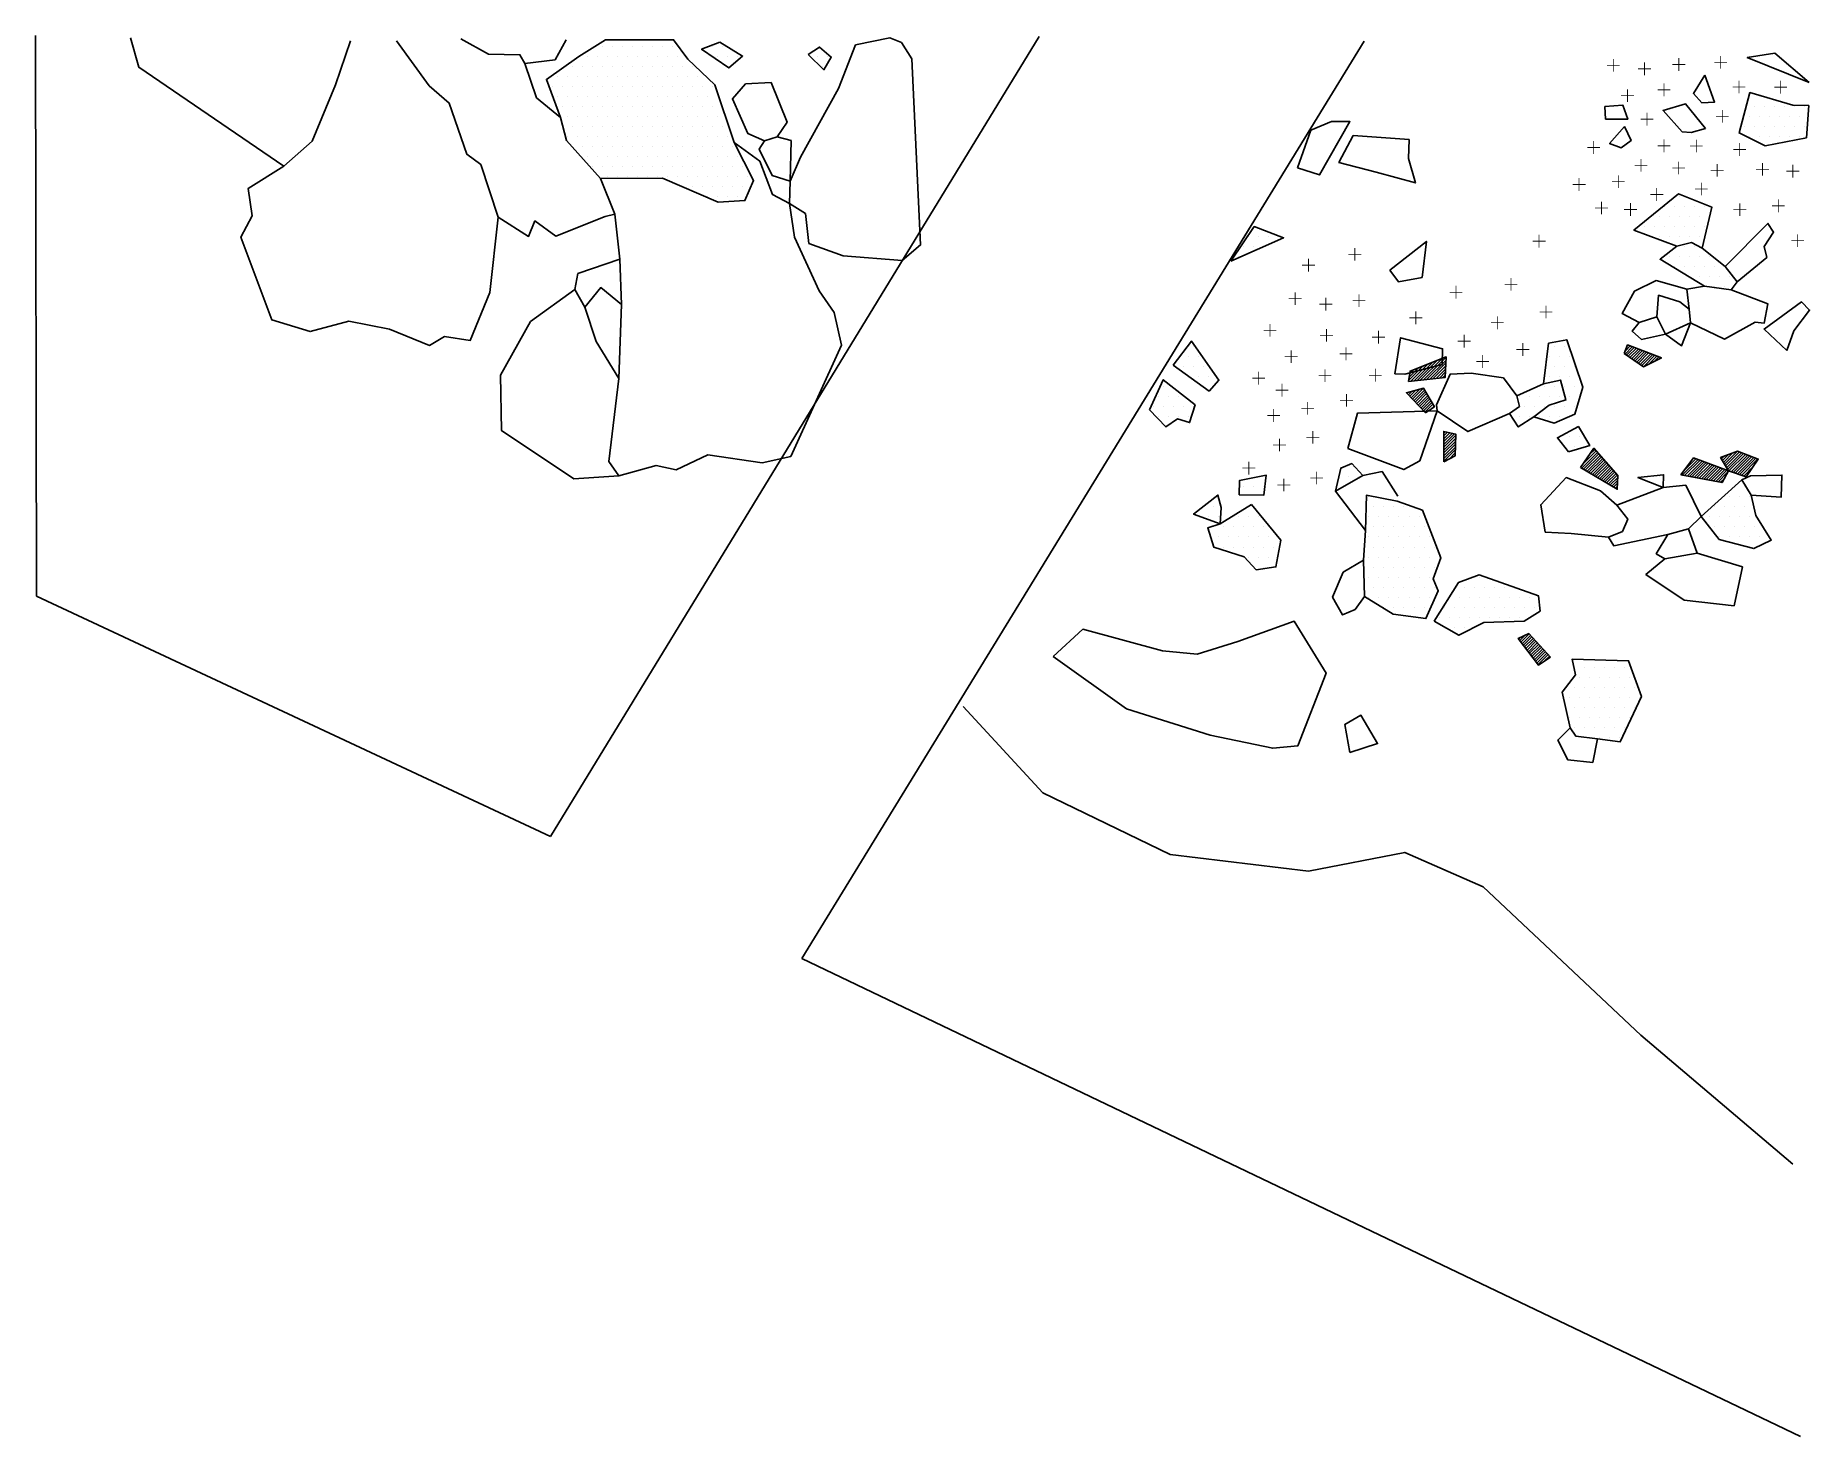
# Model space of a CAD drawing. Header units: metres. Extents: x -4.2 to -1.99, y -19.05 to -17.3.
import ezdxf

# ---------------------------------------------------------------- set-up
doc = ezdxf.new("R2010")
doc.units = ezdxf.units.M
doc.header["$LTSCALE"] = 25
doc.header["$MEASUREMENT"] = 0
doc.linetypes.add('STRICHPUNKTX2', pattern=[2, 1, -0.5, 0, -0.5])
doc.layers.get('0').update_dxf_attribs({"linetype": 'CONTINUOUS'})
for name, color, linetype in [('BEFUND', 1, 'CONTINUOUS'), ('FEUER', 1, 'CONTINUOUS'), ('GRABUNGSGRENZE', 3, 'STRICHPUNKTX2'), ('KNOCHEN', 2, 'CONTINUOUS'), ('KNOCHENSCHRAFF', 2, 'CONTINUOUS'), ('STEINE', 4, 'CONTINUOUS'), ('STEINESCHRAFF', 4, 'CONTINUOUS')]:
    doc.layers.add(name, color=color, linetype=linetype)

# ---------------------------------------------------------------- blocks, each defined once
blk = doc.blocks.new('*X1')
at = {"color": 0}
for p, q in [((-247.76, -1772.99), (-245.24, -1770.47)), ((-247.36, -1772.94), (-244.66, -1770.25)), ((-246.96, -1772.9), (-244.11, -1770.04)), ((-246.56, -1772.85), (-244.12, -1770.41)), ((-221.8, -1769.66), (-220.9, -1768.75)), ((-221.76, -1769.27), (-221.15, -1768.66)), ((-221.6, -1769.81), (-220.64, -1768.85)), ((-221.54, -1768.69), (-221.41, -1768.56)), ((-221.39, -1769.95), (-220.38, -1768.95)), ((-221.18, -1770.09), (-220.13, -1769.04)), ((-220.97, -1770.24), (-219.87, -1769.14)), ((-220.76, -1770.38), (-219.62, -1769.24)), ((-220.55, -1770.53), (-219.36, -1769.34)), ((-220.34, -1770.67), (-219.1, -1769.43)), ((-220.13, -1770.82), (-218.85, -1769.53)), ((-219.92, -1770.96), (-218.59, -1769.63)), ((-219.71, -1771.1), (-218.33, -1769.73)), ((-219.5, -1771.25), (-218.08, -1769.82)), ((-218.81, -1770.91), (-217.82, -1769.92)), ((-218.11, -1770.56), (-217.57, -1770.02)), ((-217.41, -1770.22), (-217.31, -1770.12)), ((-248.8, -1772.97), (-246.98, -1771.15)), ((-248.73, -1772.55), (-247.56, -1771.38)), ((-248.66, -1772.12), (-248.14, -1771.61)), ((-248.56, -1773.08), (-246.4, -1770.93)), ((-248.16, -1773.04), (-245.82, -1770.7)), ((-246.16, -1772.8), (-244.14, -1770.78)), ((-245.76, -1772.76), (-244.16, -1771.15)), ((-245.36, -1772.71), (-244.17, -1771.52)), ((-244.96, -1772.67), (-244.19, -1771.9)), ((-244.56, -1772.62), (-244.21, -1772.27)), ((-249, -1774.58), (-248.85, -1774.43)), ((-248.83, -1774.76), (-248.37, -1774.31)), ((-248.65, -1774.94), (-247.9, -1774.19)), ((-248.48, -1775.13), (-247.42, -1774.07)), ((-248.31, -1775.31), (-246.95, -1773.94)), ((-248.14, -1775.49), (-246.81, -1774.16)), ((-247.97, -1775.67), (-246.68, -1774.38)), ((-247.79, -1775.85), (-246.55, -1774.6)), ((-247.62, -1776.03), (-246.41, -1774.83)), ((-247.45, -1776.22), (-246.28, -1775.05)), ((-247.28, -1776.4), (-246.15, -1775.27)), ((-247.11, -1776.58), (-246.02, -1775.49)), ((-246.93, -1776.76), (-245.89, -1775.71)), ((-246.76, -1776.94), (-245.76, -1775.94)), ((-246.01, -1776.54), (-245.63, -1776.16)), ((-244.41, -1779.54), (-244.23, -1779.36)), ((-244.41, -1779.89), (-243.95, -1779.43)), ((-244.41, -1780.25), (-243.66, -1779.5)), ((-244.41, -1780.6), (-243.38, -1779.57)), ((-244.4, -1780.95), (-243.09, -1779.64)), ((-244.4, -1781.3), (-242.89, -1779.79)), ((-244.4, -1781.65), (-242.91, -1780.16)), ((-244.4, -1782), (-242.92, -1780.53)), ((-244.39, -1782.35), (-242.94, -1780.9)), ((-244.39, -1782.7), (-242.96, -1781.27)), ((-244.39, -1783.05), (-242.97, -1781.64)), ((-226.26, -1782.25), (-225.57, -1781.56)), ((-243.75, -1782.77), (-242.99, -1782.01)), ((-243.03, -1782.4), (-243.01, -1782.38)), ((-227.2, -1783.9), (-225.24, -1781.94)), ((-227.05, -1783.39), (-225.41, -1781.75)), ((-226.98, -1784.03), (-225.07, -1782.12)), ((-226.76, -1784.16), (-224.91, -1782.31)), ((-226.54, -1784.29), (-224.74, -1782.5)), ((-226.31, -1784.42), (-224.58, -1782.69)), ((-226.09, -1784.56), (-224.41, -1782.87)), ((-225.87, -1784.69), (-224.24, -1783.06)), ((-225.65, -1784.82), (-224.08, -1783.25)), ((-225.43, -1784.95), (-223.91, -1783.44)), ((-225.21, -1785.09), (-223.75, -1783.62)), ((-224.99, -1785.22), (-223.58, -1783.81)), ((-214.66, -1784.79), (-212.69, -1782.83)), ((-214.41, -1784.19), (-212.95, -1782.73)), ((-214.36, -1784.84), (-212.44, -1782.92)), ((-214.06, -1784.9), (-212.18, -1783.02)), ((-213.76, -1784.95), (-211.92, -1783.11)), ((-213.46, -1785.01), (-211.66, -1783.21)), ((-213.37, -1782.79), (-213.21, -1782.63)), ((-213.17, -1785.06), (-211.41, -1783.3)), ((-212.87, -1785.12), (-211.15, -1783.4)), ((-212.57, -1785.17), (-210.89, -1783.5)), ((-212.27, -1785.23), (-210.63, -1783.59)), ((-211.97, -1785.28), (-210.37, -1783.69)), ((-211.67, -1785.34), (-210.12, -1783.78)), ((-211.38, -1785.4), (-209.86, -1783.88)), ((-209.78, -1782.74), (-209.48, -1782.44)), ((-209.65, -1782.96), (-208.91, -1782.22)), ((-209.52, -1783.19), (-208.34, -1782)), ((-209.39, -1783.41), (-207.77, -1781.79)), ((-209.26, -1783.63), (-207.51, -1781.89)), ((-209.13, -1783.86), (-207.26, -1781.98)), ((-209, -1784.08), (-207, -1782.08)), ((-208.83, -1784.26), (-206.74, -1782.18)), ((-208.56, -1784.35), (-206.49, -1782.27)), ((-208.3, -1784.44), (-206.23, -1782.37)), ((-208.04, -1784.53), (-205.97, -1782.47)), ((-207.78, -1784.63), (-205.72, -1782.57)), ((-207.51, -1784.72), (-205.46, -1782.66)), ((-207.25, -1784.81), (-205.21, -1782.76)), ((-206.99, -1784.9), (-205.8, -1783.71)), ((-224.77, -1785.35), (-223.42, -1784)), ((-224.54, -1785.48), (-223.25, -1784.19)), ((-224.32, -1785.61), (-223.08, -1784.38)), ((-224.1, -1785.75), (-222.92, -1784.56)), ((-223.88, -1785.88), (-222.75, -1784.75)), ((-223.66, -1786.01), (-222.71, -1785.06)), ((-223.44, -1786.14), (-222.72, -1785.43)), ((-223.22, -1786.28), (-222.73, -1785.79)), ((-211.08, -1785.45), (-209.6, -1783.97)), ((-210.78, -1785.51), (-209.34, -1784.07)), ((-210.48, -1785.56), (-209.09, -1784.17)), ((-210.18, -1785.62), (-209.04, -1784.47)), ((-209.88, -1785.67), (-209.43, -1785.22)), ((-206.73, -1784.99), (-206.51, -1784.77)), ((-222.99, -1786.41), (-222.75, -1786.16)), ((-222.77, -1786.54), (-222.76, -1786.53)), ((-235.08, -1805.22), (-234.94, -1805.07)), ((-234.93, -1805.42), (-234.3, -1804.78)), ((-234.78, -1805.62), (-233.76, -1804.6)), ((-234.63, -1805.82), (-233.59, -1804.78)), ((-234.47, -1806.02), (-233.42, -1804.96)), ((-234.32, -1806.22), (-233.25, -1805.15)), ((-234.17, -1806.42), (-233.08, -1805.33)), ((-234.02, -1806.62), (-232.91, -1805.52)), ((-233.86, -1806.82), (-232.74, -1805.7)), ((-233.71, -1807.02), (-232.57, -1805.89)), ((-233.56, -1807.22), (-232.4, -1806.07)), ((-233.41, -1807.43), (-232.23, -1806.25)), ((-233.25, -1807.63), (-232.07, -1806.44)), ((-233.1, -1807.83), (-231.9, -1806.62)), ((-232.95, -1808.03), (-231.73, -1806.81)), ((-232.8, -1808.23), (-231.56, -1806.99)), ((-232.64, -1808.43), (-231.39, -1807.18)), ((-231.83, -1807.97), (-231.22, -1807.36))]:
    blk.add_line(p, q, dxfattribs=at)
blk = doc.blocks.new('LB')
at = {"layer": 'FEUER', "const_width": 0.1}
for points in [[(0, 0), (0, -1.6)], [(-0.8, -0.8), (0.8, -0.8)]]:
    blk.add_lwpolyline(points, dxfattribs=at)
blk = doc.blocks.new('*X3')
at = {"color": 0}
for p, q in [((-351.25, -1732.5), (-351.25, -1732.5)), ((-350, -1732.5), (-350, -1732.5)), ((-349.375, -1731.25), (-349.375, -1731.25)), ((-348.75, -1732.5), (-348.75, -1732.5)), ((-348.125, -1731.25), (-348.125, -1731.25)), ((-347.5, -1732.5), (-347.5, -1732.5)), ((-346.875, -1731.25), (-346.875, -1731.25)), ((-346.25, -1732.5), (-346.25, -1732.5)), ((-345.625, -1731.25), (-345.625, -1731.25)), ((-345, -1732.5), (-345, -1732.5)), ((-344.375, -1731.25), (-344.375, -1731.25)), ((-343.75, -1732.5), (-343.75, -1732.5)), ((-343.125, -1731.25), (-343.125, -1731.25)), ((-342.5, -1732.5), (-342.5, -1732.5)), ((-341.875, -1731.25), (-341.875, -1731.25)), ((-341.25, -1732.5), (-341.25, -1732.5)), ((-340.625, -1731.25), (-340.625, -1731.25)), ((-340, -1732.5), (-340, -1732.5)), ((-335.625, -1731.25), (-335.625, -1731.25)), ((-335, -1732.5), (-335, -1732.5)), ((-334.375, -1731.25), (-334.375, -1731.25)), ((-333.75, -1732.5), (-333.75, -1732.5)), ((-332.5, -1732.5), (-332.5, -1732.5)), ((-322.5, -1732.5), (-322.5, -1732.5)), ((-321.25, -1732.5), (-321.25, -1732.5)), ((-355, -1735), (-355, -1735)), ((-353.75, -1735), (-353.75, -1735)), ((-353.125, -1733.75), (-353.125, -1733.75)), ((-352.5, -1735), (-352.5, -1735)), ((-351.875, -1733.75), (-351.875, -1733.75)), ((-351.25, -1735), (-351.25, -1735)), ((-350.625, -1733.75), (-350.625, -1733.75)), ((-350, -1735), (-350, -1735)), ((-349.375, -1733.75), (-349.375, -1733.75)), ((-348.75, -1735), (-348.75, -1735)), ((-348.125, -1733.75), (-348.125, -1733.75)), ((-347.5, -1735), (-347.5, -1735)), ((-346.875, -1733.75), (-346.875, -1733.75)), ((-346.25, -1735), (-346.25, -1735)), ((-345.625, -1733.75), (-345.625, -1733.75)), ((-345, -1735), (-345, -1735)), ((-344.375, -1733.75), (-344.375, -1733.75)), ((-343.75, -1735), (-343.75, -1735)), ((-343.125, -1733.75), (-343.125, -1733.75)), ((-342.5, -1735), (-342.5, -1735)), ((-341.875, -1733.75), (-341.875, -1733.75)), ((-341.25, -1735), (-341.25, -1735)), ((-340.625, -1733.75), (-340.625, -1733.75)), ((-340, -1735), (-340, -1735)), ((-339.375, -1733.75), (-339.375, -1733.75)), ((-338.75, -1735), (-338.75, -1735)), ((-338.125, -1733.75), (-338.125, -1733.75)), ((-337.5, -1735), (-337.5, -1735)), ((-321.875, -1733.75), (-321.875, -1733.75)), ((-355.625, -1736.25), (-355.625, -1736.25)), ((-354.375, -1736.25), (-354.375, -1736.25)), ((-353.125, -1736.25), (-353.125, -1736.25)), ((-351.875, -1736.25), (-351.875, -1736.25)), ((-350.625, -1736.25), (-350.625, -1736.25)), ((-349.375, -1736.25), (-349.375, -1736.25)), ((-348.125, -1736.25), (-348.125, -1736.25)), ((-346.875, -1736.25), (-346.875, -1736.25)), ((-345.625, -1736.25), (-345.625, -1736.25)), ((-344.375, -1736.25), (-344.375, -1736.25)), ((-343.125, -1736.25), (-343.125, -1736.25)), ((-341.875, -1736.25), (-341.875, -1736.25)), ((-340.625, -1736.25), (-340.625, -1736.25)), ((-339.375, -1736.25), (-339.375, -1736.25)), ((-338.125, -1736.25), (-338.125, -1736.25)), ((-336.875, -1736.25), (-336.875, -1736.25)), ((-335.625, -1736.25), (-335.625, -1736.25)), ((-355, -1737.5), (-355, -1737.5)), ((-354.375, -1738.75), (-354.375, -1738.75)), ((-353.75, -1737.5), (-353.75, -1737.5)), ((-353.125, -1738.75), (-353.125, -1738.75)), ((-352.5, -1737.5), (-352.5, -1737.5)), ((-351.875, -1738.75), (-351.875, -1738.75)), ((-351.25, -1737.5), (-351.25, -1737.5)), ((-350.625, -1738.75), (-350.625, -1738.75)), ((-350, -1737.5), (-350, -1737.5)), ((-349.375, -1738.75), (-349.375, -1738.75)), ((-348.75, -1737.5), (-348.75, -1737.5)), ((-348.125, -1738.75), (-348.125, -1738.75)), ((-347.5, -1737.5), (-347.5, -1737.5)), ((-346.875, -1738.75), (-346.875, -1738.75)), ((-346.25, -1737.5), (-346.25, -1737.5)), ((-345.625, -1738.75), (-345.625, -1738.75)), ((-345, -1737.5), (-345, -1737.5)), ((-344.375, -1738.75), (-344.375, -1738.75)), ((-343.75, -1737.5), (-343.75, -1737.5)), ((-343.125, -1738.75), (-343.125, -1738.75)), ((-342.5, -1737.5), (-342.5, -1737.5)), ((-341.875, -1738.75), (-341.875, -1738.75)), ((-341.25, -1737.5), (-341.25, -1737.5)), ((-340.625, -1738.75), (-340.625, -1738.75)), ((-340, -1737.5), (-340, -1737.5)), ((-339.375, -1738.75), (-339.375, -1738.75)), ((-338.75, -1737.5), (-338.75, -1737.5)), ((-338.125, -1738.75), (-338.125, -1738.75)), ((-337.5, -1737.5), (-337.5, -1737.5)), ((-336.875, -1738.75), (-336.875, -1738.75)), ((-336.25, -1737.5), (-336.25, -1737.5)), ((-335.625, -1738.75), (-335.625, -1738.75)), ((-335, -1737.5), (-335, -1737.5)), ((-206.25, -1737.5), (-206.25, -1737.5)), ((-205.625, -1738.75), (-205.625, -1738.75)), ((-205, -1737.5), (-205, -1737.5)), ((-204.375, -1738.75), (-204.375, -1738.75)), ((-203.125, -1738.75), (-203.125, -1738.75)), ((-201.875, -1738.75), (-201.875, -1738.75)), ((-200.625, -1738.75), (-200.625, -1738.75)), ((-199.375, -1738.75), (-199.375, -1738.75)), ((-353.75, -1740), (-353.75, -1740)), ((-353.125, -1741.25), (-353.125, -1741.25)), ((-352.5, -1740), (-352.5, -1740)), ((-351.875, -1741.25), (-351.875, -1741.25)), ((-351.25, -1740), (-351.25, -1740)), ((-350.625, -1741.25), (-350.625, -1741.25)), ((-350, -1740), (-350, -1740)), ((-349.375, -1741.25), (-349.375, -1741.25)), ((-348.75, -1740), (-348.75, -1740)), ((-348.125, -1741.25), (-348.125, -1741.25)), ((-347.5, -1740), (-347.5, -1740)), ((-346.875, -1741.25), (-346.875, -1741.25)), ((-346.25, -1740), (-346.25, -1740)), ((-345.625, -1741.25), (-345.625, -1741.25)), ((-345, -1740), (-345, -1740)), ((-344.375, -1741.25), (-344.375, -1741.25)), ((-343.75, -1740), (-343.75, -1740)), ((-343.125, -1741.25), (-343.125, -1741.25)), ((-342.5, -1740), (-342.5, -1740)), ((-341.875, -1741.25), (-341.875, -1741.25)), ((-341.25, -1740), (-341.25, -1740)), ((-340.625, -1741.25), (-340.625, -1741.25)), ((-340, -1740), (-340, -1740)), ((-339.375, -1741.25), (-339.375, -1741.25)), ((-338.75, -1740), (-338.75, -1740)), ((-338.125, -1741.25), (-338.125, -1741.25)), ((-337.5, -1740), (-337.5, -1740)), ((-336.875, -1741.25), (-336.875, -1741.25)), ((-336.25, -1740), (-336.25, -1740)), ((-335.625, -1741.25), (-335.625, -1741.25)), ((-335, -1740), (-335, -1740)), ((-334.375, -1741.25), (-334.375, -1741.25)), ((-206.875, -1741.25), (-206.875, -1741.25)), ((-206.25, -1740), (-206.25, -1740)), ((-205.625, -1741.25), (-205.625, -1741.25)), ((-205, -1740), (-205, -1740)), ((-204.375, -1741.25), (-204.375, -1741.25)), ((-203.75, -1740), (-203.75, -1740)), ((-203.125, -1741.25), (-203.125, -1741.25)), ((-202.5, -1740), (-202.5, -1740)), ((-201.875, -1741.25), (-201.875, -1741.25)), ((-201.25, -1740), (-201.25, -1740)), ((-200.625, -1741.25), (-200.625, -1741.25)), ((-200, -1740), (-200, -1740)), ((-199.375, -1741.25), (-199.375, -1741.25)), ((-353.75, -1742.5), (-353.75, -1742.5)), ((-353.125, -1743.75), (-353.125, -1743.75)), ((-352.5, -1742.5), (-352.5, -1742.5)), ((-351.875, -1743.75), (-351.875, -1743.75)), ((-351.25, -1742.5), (-351.25, -1742.5)), ((-350.625, -1743.75), (-350.625, -1743.75)), ((-350, -1742.5), (-350, -1742.5)), ((-349.375, -1743.75), (-349.375, -1743.75)), ((-348.75, -1742.5), (-348.75, -1742.5)), ((-348.125, -1743.75), (-348.125, -1743.75)), ((-347.5, -1742.5), (-347.5, -1742.5)), ((-346.875, -1743.75), (-346.875, -1743.75)), ((-346.25, -1742.5), (-346.25, -1742.5)), ((-345.625, -1743.75), (-345.625, -1743.75)), ((-345, -1742.5), (-345, -1742.5)), ((-344.375, -1743.75), (-344.375, -1743.75)), ((-343.75, -1742.5), (-343.75, -1742.5)), ((-343.125, -1743.75), (-343.125, -1743.75)), ((-342.5, -1742.5), (-342.5, -1742.5)), ((-341.875, -1743.75), (-341.875, -1743.75)), ((-341.25, -1742.5), (-341.25, -1742.5)), ((-340.625, -1743.75), (-340.625, -1743.75)), ((-340, -1742.5), (-340, -1742.5)), ((-339.375, -1743.75), (-339.375, -1743.75)), ((-338.75, -1742.5), (-338.75, -1742.5)), ((-338.125, -1743.75), (-338.125, -1743.75)), ((-337.5, -1742.5), (-337.5, -1742.5)), ((-336.875, -1743.75), (-336.875, -1743.75)), ((-336.25, -1742.5), (-336.25, -1742.5)), ((-335.625, -1743.75), (-335.625, -1743.75)), ((-335, -1742.5), (-335, -1742.5)), ((-334.375, -1743.75), (-334.375, -1743.75)), ((-333.75, -1742.5), (-333.75, -1742.5)), ((-333.125, -1743.75), (-333.125, -1743.75)), ((-206.25, -1742.5), (-206.25, -1742.5)), ((-205, -1742.5), (-205, -1742.5)), ((-203.75, -1742.5), (-203.75, -1742.5)), ((-202.5, -1742.5), (-202.5, -1742.5)), ((-201.25, -1742.5), (-201.25, -1742.5)), ((-200, -1742.5), (-200, -1742.5)), ((-351.25, -1745), (-351.25, -1745)), ((-350.625, -1746.25), (-350.625, -1746.25)), ((-350, -1745), (-350, -1745)), ((-349.375, -1746.25), (-349.375, -1746.25)), ((-348.75, -1745), (-348.75, -1745)), ((-348.125, -1746.25), (-348.125, -1746.25)), ((-347.5, -1745), (-347.5, -1745)), ((-346.875, -1746.25), (-346.875, -1746.25)), ((-346.25, -1745), (-346.25, -1745)), ((-345.625, -1746.25), (-345.625, -1746.25)), ((-345, -1745), (-345, -1745)), ((-344.375, -1746.25), (-344.375, -1746.25)), ((-343.75, -1745), (-343.75, -1745)), ((-343.125, -1746.25), (-343.125, -1746.25)), ((-342.5, -1745), (-342.5, -1745)), ((-341.875, -1746.25), (-341.875, -1746.25)), ((-341.25, -1745), (-341.25, -1745)), ((-340.625, -1746.25), (-340.625, -1746.25)), ((-340, -1745), (-340, -1745)), ((-339.375, -1746.25), (-339.375, -1746.25)), ((-338.75, -1745), (-338.75, -1745)), ((-338.125, -1746.25), (-338.125, -1746.25)), ((-337.5, -1745), (-337.5, -1745)), ((-336.875, -1746.25), (-336.875, -1746.25)), ((-336.25, -1745), (-336.25, -1745)), ((-335.625, -1746.25), (-335.625, -1746.25)), ((-335, -1745), (-335, -1745)), ((-334.375, -1746.25), (-334.375, -1746.25)), ((-333.75, -1745), (-333.75, -1745)), ((-333.125, -1746.25), (-333.125, -1746.25)), ((-332.5, -1745), (-332.5, -1745)), ((-331.875, -1746.25), (-331.875, -1746.25)), ((-348.75, -1747.5), (-348.75, -1747.5)), ((-347.5, -1747.5), (-347.5, -1747.5)), ((-346.25, -1747.5), (-346.25, -1747.5)), ((-345, -1747.5), (-345, -1747.5)), ((-343.75, -1747.5), (-343.75, -1747.5)), ((-342.5, -1747.5), (-342.5, -1747.5)), ((-341.25, -1747.5), (-341.25, -1747.5)), ((-340, -1747.5), (-340, -1747.5)), ((-338.75, -1747.5), (-338.75, -1747.5)), ((-337.5, -1747.5), (-337.5, -1747.5)), ((-336.25, -1747.5), (-336.25, -1747.5)), ((-335, -1747.5), (-335, -1747.5)), ((-333.75, -1747.5), (-333.75, -1747.5)), ((-332.5, -1747.5), (-332.5, -1747.5)), ((-331.25, -1747.5), (-331.25, -1747.5)), ((-339.375, -1748.75), (-339.375, -1748.75)), ((-338.125, -1748.75), (-338.125, -1748.75)), ((-336.875, -1748.75), (-336.875, -1748.75)), ((-336.25, -1750), (-336.25, -1750)), ((-335.625, -1748.75), (-335.625, -1748.75)), ((-335, -1750), (-335, -1750)), ((-334.375, -1748.75), (-334.375, -1748.75)), ((-333.75, -1750), (-333.75, -1750)), ((-333.125, -1748.75), (-333.125, -1748.75)), ((-332.5, -1750), (-332.5, -1750)), ((-331.875, -1748.75), (-331.875, -1748.75)), ((-215, -1750), (-215, -1750)), ((-217.5, -1752.5), (-217.5, -1752.5)), ((-216.875, -1751.25), (-216.875, -1751.25)), ((-216.25, -1752.5), (-216.25, -1752.5)), ((-215.625, -1751.25), (-215.625, -1751.25)), ((-215, -1752.5), (-215, -1752.5)), ((-214.375, -1751.25), (-214.375, -1751.25)), ((-213.75, -1752.5), (-213.75, -1752.5)), ((-213.125, -1751.25), (-213.125, -1751.25)), ((-212.5, -1752.5), (-212.5, -1752.5)), ((-211.875, -1751.25), (-211.875, -1751.25)), ((-211.25, -1752.5), (-211.25, -1752.5)), ((-268.75, -1755), (-268.75, -1755)), ((-267.5, -1755), (-267.5, -1755)), ((-266.25, -1755), (-266.25, -1755)), ((-265, -1755), (-265, -1755)), ((-219.375, -1753.75), (-219.375, -1753.75)), ((-218.125, -1753.75), (-218.125, -1753.75)), ((-217.5, -1755), (-217.5, -1755)), ((-216.875, -1753.75), (-216.875, -1753.75)), ((-216.25, -1755), (-216.25, -1755)), ((-215.625, -1753.75), (-215.625, -1753.75)), ((-215, -1755), (-215, -1755)), ((-214.375, -1753.75), (-214.375, -1753.75)), ((-213.75, -1755), (-213.75, -1755)), ((-213.125, -1753.75), (-213.125, -1753.75)), ((-212.5, -1755), (-212.5, -1755)), ((-211.875, -1753.75), (-211.875, -1753.75)), ((-269.375, -1756.25), (-269.375, -1756.25)), ((-268.125, -1756.25), (-268.125, -1756.25)), ((-214.375, -1756.25), (-214.375, -1756.25)), ((-213.125, -1756.25), (-213.125, -1756.25)), ((-270, -1757.5), (-270, -1757.5)), ((-216.25, -1757.5), (-216.25, -1757.5)), ((-215.625, -1758.75), (-215.625, -1758.75)), ((-215, -1757.5), (-215, -1757.5)), ((-214.375, -1758.75), (-214.375, -1758.75)), ((-213.75, -1757.5), (-213.75, -1757.5)), ((-213.125, -1758.75), (-213.125, -1758.75)), ((-212.5, -1757.5), (-212.5, -1757.5)), ((-211.875, -1758.75), (-211.875, -1758.75)), ((-211.25, -1757.5), (-211.25, -1757.5)), ((-210.625, -1758.75), (-210.625, -1758.75)), ((-209.375, -1758.75), (-209.375, -1758.75)), ((-213.75, -1760), (-213.75, -1760)), ((-212.5, -1760), (-212.5, -1760)), ((-211.25, -1760), (-211.25, -1760)), ((-210.625, -1761.25), (-210.625, -1761.25)), ((-210, -1760), (-210, -1760)), ((-209.375, -1761.25), (-209.375, -1761.25)), ((-208.75, -1760), (-208.75, -1760)), ((-276.25, -1770), (-276.25, -1770)), ((-275.625, -1768.75), (-275.625, -1768.75)), ((-275, -1770), (-275, -1770)), ((-231.25, -1770), (-231.25, -1770)), ((-230.625, -1768.75), (-230.625, -1768.75)), ((-230, -1770), (-230, -1770)), ((-229.375, -1768.75), (-229.375, -1768.75)), ((-228.75, -1770), (-228.75, -1770)), ((-276.875, -1771.25), (-276.875, -1771.25)), ((-275.625, -1771.25), (-275.625, -1771.25)), ((-275, -1772.5), (-275, -1772.5)), ((-274.375, -1771.25), (-274.375, -1771.25)), ((-273.75, -1772.5), (-273.75, -1772.5)), ((-231.25, -1772.5), (-231.25, -1772.5)), ((-230.625, -1771.25), (-230.625, -1771.25)), ((-230, -1772.5), (-230, -1772.5)), ((-229.375, -1771.25), (-229.375, -1771.25)), ((-228.75, -1772.5), (-228.75, -1772.5)), ((-228.125, -1771.25), (-228.125, -1771.25)), ((-280, -1775), (-280, -1775)), ((-279.375, -1773.75), (-279.375, -1773.75)), ((-278.75, -1775), (-278.75, -1775)), ((-277.5, -1775), (-277.5, -1775)), ((-274.375, -1773.75), (-274.375, -1773.75)), ((-235, -1775), (-235, -1775)), ((-233.75, -1775), (-233.75, -1775)), ((-232.5, -1775), (-232.5, -1775)), ((-231.875, -1773.75), (-231.875, -1773.75)), ((-231.25, -1775), (-231.25, -1775)), ((-230.625, -1773.75), (-230.625, -1773.75)), ((-230, -1775), (-230, -1775)), ((-229.375, -1773.75), (-229.375, -1773.75)), ((-228.75, -1775), (-228.75, -1775)), ((-228.125, -1773.75), (-228.125, -1773.75)), ((-227.5, -1775), (-227.5, -1775)), ((-280.625, -1776.25), (-280.625, -1776.25)), ((-279.375, -1776.25), (-279.375, -1776.25)), ((-278.125, -1776.25), (-278.125, -1776.25)), ((-276.875, -1776.25), (-276.875, -1776.25)), ((-275.625, -1776.25), (-275.625, -1776.25)), ((-234.375, -1776.25), (-234.375, -1776.25)), ((-233.125, -1776.25), (-233.125, -1776.25)), ((-231.875, -1776.25), (-231.875, -1776.25)), ((-230.625, -1776.25), (-230.625, -1776.25)), ((-229.375, -1776.25), (-229.375, -1776.25)), ((-228.125, -1776.25), (-228.125, -1776.25)), ((-280, -1777.5), (-280, -1777.5)), ((-278.75, -1777.5), (-278.75, -1777.5)), ((-277.5, -1777.5), (-277.5, -1777.5)), ((-276.25, -1777.5), (-276.25, -1777.5)), ((-235, -1777.5), (-235, -1777.5)), ((-233.75, -1777.5), (-233.75, -1777.5)), ((-232.5, -1777.5), (-232.5, -1777.5)), ((-231.25, -1777.5), (-231.25, -1777.5)), ((-230, -1777.5), (-230, -1777.5)), ((-230, -1780), (-230, -1780)), ((-228.75, -1780), (-228.75, -1780)), ((-228.125, -1781.25), (-228.125, -1781.25)), ((-227.5, -1780), (-227.5, -1780)), ((-226.875, -1781.25), (-226.875, -1781.25)), ((-256.875, -1783.75), (-256.875, -1783.75)), ((-255.625, -1783.75), (-255.625, -1783.75)), ((-267.5, -1785), (-267.5, -1785)), ((-257.5, -1785), (-257.5, -1785)), ((-256.25, -1785), (-256.25, -1785)), ((-255, -1785), (-255, -1785)), ((-218.75, -1785), (-218.75, -1785)), ((-217.5, -1785), (-217.5, -1785)), ((-269.375, -1786.25), (-269.375, -1786.25)), ((-268.125, -1786.25), (-268.125, -1786.25)), ((-266.875, -1786.25), (-266.875, -1786.25)), ((-253.75, -1787.5), (-253.75, -1787.5)), ((-208.75, -1787.5), (-208.75, -1787.5)), ((-208.125, -1786.25), (-208.125, -1786.25)), ((-207.5, -1787.5), (-207.5, -1787.5)), ((-206.875, -1786.25), (-206.875, -1786.25)), ((-206.25, -1787.5), (-206.25, -1787.5)), ((-274.375, -1788.75), (-274.375, -1788.75)), ((-273.75, -1790), (-273.75, -1790)), ((-273.125, -1788.75), (-273.125, -1788.75)), ((-272.5, -1790), (-272.5, -1790)), ((-270, -1790), (-270, -1790)), ((-268.75, -1790), (-268.75, -1790)), ((-267.5, -1790), (-267.5, -1790)), ((-253.75, -1790), (-253.75, -1790)), ((-253.125, -1788.75), (-253.125, -1788.75)), ((-252.5, -1790), (-252.5, -1790)), ((-251.875, -1788.75), (-251.875, -1788.75)), ((-251.25, -1790), (-251.25, -1790)), ((-250.625, -1788.75), (-250.625, -1788.75)), ((-250, -1790), (-250, -1790)), ((-249.375, -1788.75), (-249.375, -1788.75)), ((-248.75, -1790), (-248.75, -1790)), ((-247.5, -1790), (-247.5, -1790)), ((-211.25, -1790), (-211.25, -1790)), ((-210.625, -1788.75), (-210.625, -1788.75)), ((-210, -1790), (-210, -1790)), ((-209.375, -1788.75), (-209.375, -1788.75)), ((-208.75, -1790), (-208.75, -1790)), ((-208.125, -1788.75), (-208.125, -1788.75)), ((-207.5, -1790), (-207.5, -1790)), ((-206.875, -1788.75), (-206.875, -1788.75)), ((-206.25, -1790), (-206.25, -1790)), ((-273.125, -1791.25), (-273.125, -1791.25)), ((-272.5, -1792.5), (-272.5, -1792.5)), ((-271.875, -1791.25), (-271.875, -1791.25)), ((-271.25, -1792.5), (-271.25, -1792.5)), ((-270.625, -1791.25), (-270.625, -1791.25)), ((-270, -1792.5), (-270, -1792.5)), ((-269.375, -1791.25), (-269.375, -1791.25)), ((-268.75, -1792.5), (-268.75, -1792.5)), ((-268.125, -1791.25), (-268.125, -1791.25)), ((-267.5, -1792.5), (-267.5, -1792.5)), ((-266.875, -1791.25), (-266.875, -1791.25)), ((-266.25, -1792.5), (-266.25, -1792.5)), ((-253.75, -1792.5), (-253.75, -1792.5)), ((-253.125, -1791.25), (-253.125, -1791.25)), ((-252.5, -1792.5), (-252.5, -1792.5)), ((-251.875, -1791.25), (-251.875, -1791.25)), ((-251.25, -1792.5), (-251.25, -1792.5)), ((-250.625, -1791.25), (-250.625, -1791.25)), ((-250, -1792.5), (-250, -1792.5)), ((-249.375, -1791.25), (-249.375, -1791.25)), ((-248.75, -1792.5), (-248.75, -1792.5)), ((-248.125, -1791.25), (-248.125, -1791.25)), ((-247.5, -1792.5), (-247.5, -1792.5)), ((-246.875, -1791.25), (-246.875, -1791.25)), ((-246.25, -1792.5), (-246.25, -1792.5)), ((-210.625, -1791.25), (-210.625, -1791.25)), ((-210, -1792.5), (-210, -1792.5)), ((-209.375, -1791.25), (-209.375, -1791.25)), ((-208.75, -1792.5), (-208.75, -1792.5)), ((-208.125, -1791.25), (-208.125, -1791.25)), ((-207.5, -1792.5), (-207.5, -1792.5)), ((-206.875, -1791.25), (-206.875, -1791.25)), ((-206.25, -1792.5), (-206.25, -1792.5)), ((-205.625, -1791.25), (-205.625, -1791.25)), ((-205, -1792.5), (-205, -1792.5)), ((-271.875, -1793.75), (-271.875, -1793.75)), ((-270.625, -1793.75), (-270.625, -1793.75)), ((-269.375, -1793.75), (-269.375, -1793.75)), ((-268.125, -1793.75), (-268.125, -1793.75)), ((-266.875, -1793.75), (-266.875, -1793.75)), ((-265.625, -1793.75), (-265.625, -1793.75)), ((-253.125, -1793.75), (-253.125, -1793.75)), ((-251.875, -1793.75), (-251.875, -1793.75)), ((-250.625, -1793.75), (-250.625, -1793.75)), ((-249.375, -1793.75), (-249.375, -1793.75)), ((-248.125, -1793.75), (-248.125, -1793.75)), ((-246.875, -1793.75), (-246.875, -1793.75)), ((-245.625, -1793.75), (-245.625, -1793.75)), ((-205.625, -1793.75), (-205.625, -1793.75)), ((-268.75, -1795), (-268.75, -1795)), ((-267.5, -1795), (-267.5, -1795)), ((-266.875, -1796.25), (-266.875, -1796.25)), ((-266.25, -1795), (-266.25, -1795)), ((-265.625, -1796.25), (-265.625, -1796.25)), ((-254.375, -1796.25), (-254.375, -1796.25)), ((-253.75, -1795), (-253.75, -1795)), ((-253.125, -1796.25), (-253.125, -1796.25)), ((-252.5, -1795), (-252.5, -1795)), ((-251.875, -1796.25), (-251.875, -1796.25)), ((-251.25, -1795), (-251.25, -1795)), ((-250.625, -1796.25), (-250.625, -1796.25)), ((-250, -1795), (-250, -1795)), ((-249.375, -1796.25), (-249.375, -1796.25)), ((-248.75, -1795), (-248.75, -1795)), ((-248.125, -1796.25), (-248.125, -1796.25)), ((-247.5, -1795), (-247.5, -1795)), ((-246.875, -1796.25), (-246.875, -1796.25)), ((-246.25, -1795), (-246.25, -1795)), ((-245.625, -1796.25), (-245.625, -1796.25)), ((-245, -1795), (-245, -1795)), ((-253.75, -1797.5), (-253.75, -1797.5)), ((-253.125, -1798.75), (-253.125, -1798.75)), ((-252.5, -1797.5), (-252.5, -1797.5)), ((-251.875, -1798.75), (-251.875, -1798.75)), ((-251.25, -1797.5), (-251.25, -1797.5)), ((-250.625, -1798.75), (-250.625, -1798.75)), ((-250, -1797.5), (-250, -1797.5)), ((-249.375, -1798.75), (-249.375, -1798.75)), ((-248.75, -1797.5), (-248.75, -1797.5)), ((-248.125, -1798.75), (-248.125, -1798.75)), ((-247.5, -1797.5), (-247.5, -1797.5)), ((-246.875, -1798.75), (-246.875, -1798.75)), ((-246.25, -1797.5), (-246.25, -1797.5)), ((-245.625, -1798.75), (-245.625, -1798.75)), ((-241.875, -1798.75), (-241.875, -1798.75)), ((-240.625, -1798.75), (-240.625, -1798.75)), ((-240, -1797.5), (-240, -1797.5)), ((-239.375, -1798.75), (-239.375, -1798.75)), ((-238.125, -1798.75), (-238.125, -1798.75)), ((-236.875, -1798.75), (-236.875, -1798.75)), ((-253.75, -1800), (-253.75, -1800)), ((-252.5, -1800), (-252.5, -1800)), ((-251.875, -1801.25), (-251.875, -1801.25)), ((-251.25, -1800), (-251.25, -1800)), ((-250.625, -1801.25), (-250.625, -1801.25)), ((-250, -1800), (-250, -1800)), ((-249.375, -1801.25), (-249.375, -1801.25)), ((-248.75, -1800), (-248.75, -1800)), ((-248.125, -1801.25), (-248.125, -1801.25)), ((-247.5, -1800), (-247.5, -1800)), ((-246.875, -1801.25), (-246.875, -1801.25)), ((-246.25, -1800), (-246.25, -1800)), ((-244.375, -1801.25), (-244.375, -1801.25)), ((-243.125, -1801.25), (-243.125, -1801.25)), ((-242.5, -1800), (-242.5, -1800)), ((-241.875, -1801.25), (-241.875, -1801.25)), ((-241.25, -1800), (-241.25, -1800)), ((-240.625, -1801.25), (-240.625, -1801.25)), ((-240, -1800), (-240, -1800)), ((-239.375, -1801.25), (-239.375, -1801.25)), ((-238.75, -1800), (-238.75, -1800)), ((-238.125, -1801.25), (-238.125, -1801.25)), ((-237.5, -1800), (-237.5, -1800)), ((-236.875, -1801.25), (-236.875, -1801.25)), ((-236.25, -1800), (-236.25, -1800)), ((-235.625, -1801.25), (-235.625, -1801.25)), ((-235, -1800), (-235, -1800)), ((-234.375, -1801.25), (-234.375, -1801.25)), ((-233.75, -1800), (-233.75, -1800)), ((-233.125, -1801.25), (-233.125, -1801.25)), ((-247.5, -1802.5), (-247.5, -1802.5)), ((-245, -1802.5), (-245, -1802.5)), ((-243.75, -1802.5), (-243.75, -1802.5)), ((-243.125, -1803.75), (-243.125, -1803.75)), ((-242.5, -1802.5), (-242.5, -1802.5)), ((-241.875, -1803.75), (-241.875, -1803.75)), ((-241.25, -1802.5), (-241.25, -1802.5)), ((-240.625, -1803.75), (-240.625, -1803.75)), ((-240, -1802.5), (-240, -1802.5)), ((-238.75, -1802.5), (-238.75, -1802.5)), ((-237.5, -1802.5), (-237.5, -1802.5)), ((-236.25, -1802.5), (-236.25, -1802.5)), ((-235, -1802.5), (-235, -1802.5)), ((-233.75, -1802.5), (-233.75, -1802.5)), ((-228.125, -1808.75), (-228.125, -1808.75)), ((-227.5, -1810), (-227.5, -1810)), ((-226.875, -1808.75), (-226.875, -1808.75)), ((-226.25, -1810), (-226.25, -1810)), ((-225.625, -1808.75), (-225.625, -1808.75)), ((-225, -1810), (-225, -1810)), ((-224.375, -1808.75), (-224.375, -1808.75)), ((-223.75, -1810), (-223.75, -1810)), ((-223.125, -1808.75), (-223.125, -1808.75)), ((-222.5, -1810), (-222.5, -1810)), ((-221.875, -1808.75), (-221.875, -1808.75)), ((-221.25, -1810), (-221.25, -1810)), ((-228.75, -1812.5), (-228.75, -1812.5)), ((-228.125, -1811.25), (-228.125, -1811.25)), ((-227.5, -1812.5), (-227.5, -1812.5)), ((-226.875, -1811.25), (-226.875, -1811.25)), ((-226.25, -1812.5), (-226.25, -1812.5)), ((-225.625, -1811.25), (-225.625, -1811.25)), ((-225, -1812.5), (-225, -1812.5)), ((-224.375, -1811.25), (-224.375, -1811.25)), ((-223.75, -1812.5), (-223.75, -1812.5)), ((-223.125, -1811.25), (-223.125, -1811.25)), ((-222.5, -1812.5), (-222.5, -1812.5)), ((-221.875, -1811.25), (-221.875, -1811.25)), ((-221.25, -1812.5), (-221.25, -1812.5)), ((-220.625, -1811.25), (-220.625, -1811.25)), ((-220, -1812.5), (-220, -1812.5)), ((-228.125, -1813.75), (-228.125, -1813.75)), ((-226.875, -1813.75), (-226.875, -1813.75)), ((-225.625, -1813.75), (-225.625, -1813.75)), ((-224.375, -1813.75), (-224.375, -1813.75)), ((-223.125, -1813.75), (-223.125, -1813.75)), ((-221.875, -1813.75), (-221.875, -1813.75)), ((-220.625, -1813.75), (-220.625, -1813.75)), ((-228.75, -1815), (-228.75, -1815)), ((-228.125, -1816.25), (-228.125, -1816.25)), ((-227.5, -1815), (-227.5, -1815)), ((-226.875, -1816.25), (-226.875, -1816.25)), ((-226.25, -1815), (-226.25, -1815)), ((-225.625, -1816.25), (-225.625, -1816.25)), ((-225, -1815), (-225, -1815)), ((-224.375, -1816.25), (-224.375, -1816.25)), ((-223.75, -1815), (-223.75, -1815)), ((-223.125, -1816.25), (-223.125, -1816.25)), ((-222.5, -1815), (-222.5, -1815)), ((-221.875, -1816.25), (-221.875, -1816.25)), ((-221.25, -1815), (-221.25, -1815)), ((-226.25, -1817.5), (-226.25, -1817.5)), ((-225, -1817.5), (-225, -1817.5)), ((-223.75, -1817.5), (-223.75, -1817.5)), ((-222.5, -1817.5), (-222.5, -1817.5))]:
    blk.add_line(p, q, dxfattribs=at)

msp = doc.modelspace()

# ---------------------------------------------------------------- linework, layer by layer
at = {"layer": 'BEFUND'}
for points in [[(-3.8911, -17.4622), (-4.0722, -17.3386), (-4.0827, -17.3018)], [(-3.4733, -17.8487), (-3.5295, -17.8524), (-3.6195, -17.7922), (-3.6211, -17.7232), (-3.5834, -17.6561), (-3.528, -17.6161)], [(-2.0086, -18.7077), (-2.1981, -18.5467), (-2.395, -18.3617), (-2.4928, -18.3188), (-2.6129, -18.342), (-2.7854, -18.3211), (-2.9442, -18.2445), (-3.0436, -18.1367)]]:
    msp.add_lwpolyline(points, dxfattribs=at)
at = {"layer": 'GRABUNGSGRENZE', "flags": 128}
for points in [[(-2.9487, -17.3005), (-3.5587, -18.299), (-4.1997, -17.999), (-4.2011, -17.299)], [(-1.9989, -19.0478), (-3.2452, -18.451), (-2.5433, -17.306)]]:
    msp.add_lwpolyline(points, dxfattribs=at)
at = {"layer": 'KNOCHEN'}
for points in [[(-2.4882, -17.7311), (-2.4861, -17.7179), (-2.441, -17.7003), (-2.4422, -17.7258), (-2.4882, -17.7311)], [(-2.2189, -17.696), (-2.2148, -17.6853), (-2.1725, -17.7014), (-2.195, -17.7125), (-2.2189, -17.696)], [(-2.467, -17.7701), (-2.4908, -17.7449), (-2.4694, -17.7394), (-2.4557, -17.7625), (-2.467, -17.7701)], [(-2.4439, -17.831), (-2.4442, -17.7932), (-2.4289, -17.7968), (-2.4301, -17.8239), (-2.4439, -17.831)], [(-2.2734, -17.8381), (-2.2569, -17.8142), (-2.227, -17.8481), (-2.2276, -17.8655), (-2.2734, -17.8381)], [(-2.1484, -17.8476), (-2.1324, -17.8262), (-2.0891, -17.8423), (-2.0969, -17.8571), (-2.1484, -17.8476)], [(-2.0891, -17.8423), (-2.0987, -17.8259), (-2.0777, -17.8179), (-2.0518, -17.8277), (-2.0667, -17.8501), (-2.0891, -17.8423)], [(-2.3111, -18.0748), (-2.326, -18.0849), (-2.3513, -18.0516), (-2.338, -18.0455), (-2.3111, -18.0748)]]:
    msp.add_lwpolyline(points, dxfattribs=at)
at = {"layer": 'STEINE'}
for points in [[(-3.808, -17.3055), (-3.8267, -17.3605), (-3.8557, -17.4308), (-3.8911, -17.4622), (-3.9357, -17.49), (-3.9308, -17.5243), (-3.9448, -17.5507), (-3.9061, -17.6541), (-3.8582, -17.6687), (-3.8101, -17.6557), (-3.7596, -17.6657), (-3.7097, -17.6859), (-3.6908, -17.6748), (-3.6586, -17.6796), (-3.6343, -17.62), (-3.624, -17.5256)], [(-3.7508, -17.3058), (-3.7098, -17.3617), (-3.6849, -17.3833), (-3.6628, -17.4473), (-3.6455, -17.4601), (-3.624, -17.5256), (-3.5858, -17.5499), (-3.5781, -17.5305), (-3.5521, -17.5495), (-3.4902, -17.5249), (-3.4785, -17.5219), (-3.4961, -17.4774), (-3.5387, -17.4302), (-3.5461, -17.4015), (-3.5761, -17.3768), (-3.5907, -17.3339), (-3.5967, -17.3231), (-3.636, -17.3223), (-3.6706, -17.3032)], [(-3.5907, -17.3339), (-3.5529, -17.3295), (-3.5389, -17.3046)], [(-3.5461, -17.4015), (-3.5637, -17.3539), (-3.5232, -17.3251), (-3.4899, -17.3043), (-3.4051, -17.3043), (-3.3874, -17.3284), (-3.3534, -17.3608), (-3.3293, -17.4324), (-3.3051, -17.4801), (-3.316, -17.505), (-3.3492, -17.5069), (-3.419, -17.4773), (-3.4961, -17.4774)], [(-3.3475, -17.3072), (-3.37, -17.3163), (-3.3359, -17.3395), (-3.319, -17.3248), (-3.3475, -17.3072)], [(-3.178, -17.3108), (-3.1992, -17.3653), (-3.2467, -17.4508), (-3.2597, -17.4809), (-3.2604, -17.5089), (-3.2405, -17.5213), (-3.2362, -17.5586), (-3.1934, -17.5742), (-3.1199, -17.5797), (-3.0968, -17.5605), (-3.1076, -17.3281), (-3.1208, -17.3076), (-3.135, -17.3019), (-3.178, -17.3108)], [(-3.2373, -17.3227), (-3.2229, -17.3136), (-3.2082, -17.326), (-3.2175, -17.3417), (-3.2373, -17.3227)], [(-1.9881, -17.3579), (-2.0656, -17.3263), (-2.0313, -17.3209), (-1.9881, -17.3579)], [(-2.1183, -17.3484), (-2.1327, -17.3713), (-2.1221, -17.3831), (-2.1062, -17.3822), (-2.1183, -17.3484)], [(-3.2915, -17.4306), (-3.3124, -17.4213), (-3.3316, -17.3783), (-3.3151, -17.3595), (-3.2834, -17.3577), (-3.2633, -17.4073), (-3.2757, -17.4256), (-3.2915, -17.4306)], [(-1.9916, -17.4268), (-2.0432, -17.4367), (-2.0758, -17.4207), (-2.0622, -17.3702), (-2.0087, -17.3858), (-1.9888, -17.3865), (-1.9916, -17.4268)], [(-2.2431, -17.3875), (-2.2422, -17.4033), (-2.2146, -17.4035), (-2.2206, -17.3861), (-2.2431, -17.3875)], [(-2.1177, -17.4153), (-2.1425, -17.3845), (-2.1706, -17.3925), (-2.1468, -17.4192), (-2.1356, -17.4203), (-2.1177, -17.4153)], [(-2.6265, -17.4643), (-2.599, -17.4731), (-2.5613, -17.4065), (-2.5843, -17.4063), (-2.6099, -17.4174), (-2.6265, -17.4643)], [(-2.2187, -17.4126), (-2.2372, -17.434), (-2.223, -17.4392), (-2.2102, -17.4301), (-2.2187, -17.4126)], [(-3.3293, -17.4324), (-3.2973, -17.4561), (-3.2817, -17.4976), (-3.2604, -17.5089), (-3.254, -17.5508), (-3.2232, -17.6179), (-3.2045, -17.6446), (-3.1956, -17.6855)], [(-3.2757, -17.4256), (-3.2584, -17.4303), (-3.2597, -17.4809), (-3.2821, -17.4736), (-3.2982, -17.4408), (-3.2915, -17.4306)], [(-2.5573, -17.4239), (-2.5749, -17.4575), (-2.5285, -17.4695), (-2.4796, -17.4831), (-2.488, -17.4524), (-2.4874, -17.4289), (-2.5573, -17.4239)], [(-2.1533, -17.5621), (-2.2068, -17.5419), (-2.1513, -17.4968), (-2.1096, -17.5134), (-2.1216, -17.5644)], [(-3.4785, -17.5219), (-3.4722, -17.5781), (-3.47, -17.6348), (-3.4731, -17.7272), (-3.4859, -17.8308), (-3.4733, -17.8487), (-3.4268, -17.8357), (-3.4018, -17.841), (-3.3623, -17.8223), (-3.2945, -17.8324), (-3.2587, -17.8245)], [(-2.7099, -17.5807), (-2.6439, -17.5515), (-2.6805, -17.5375), (-2.7099, -17.5807)], [(-2.0932, -17.5875), (-2.0398, -17.5337), (-2.0327, -17.5445), (-2.0445, -17.5623), (-2.041, -17.5761), (-2.078, -17.6065)], [(-2.5114, -17.5921), (-2.4657, -17.5561), (-2.4711, -17.601), (-2.5007, -17.6065), (-2.5114, -17.5921)], [(-2.1189, -17.6119), (-2.1743, -17.5783), (-2.1533, -17.5621), (-2.1349, -17.5576), (-2.1216, -17.5644), (-2.0932, -17.5875), (-2.078, -17.6065), (-2.0857, -17.6167)], [(-3.5159, -17.6381), (-3.528, -17.6161), (-3.5243, -17.5962), (-3.4722, -17.5781)], [(-3.4731, -17.7272), (-3.5014, -17.6811), (-3.5159, -17.6381), (-3.4959, -17.6137), (-3.47, -17.6348)], [(-2.2003, -17.6573), (-2.2217, -17.646), (-2.2062, -17.618), (-2.1791, -17.6049), (-2.1408, -17.6158)], [(-2.1379, -17.6408), (-2.1365, -17.6577), (-2.0937, -17.6779), (-2.0558, -17.6567), (-2.0446, -17.6583), (-2.0399, -17.6338), (-2.0857, -17.6167), (-2.1189, -17.6119), (-2.1408, -17.6158), (-2.1379, -17.6408)], [(-2.1677, -17.6718), (-2.1783, -17.6503), (-2.1761, -17.6233), (-2.1496, -17.6316), (-2.1379, -17.6408)], [(-2.0162, -17.6921), (-2.0446, -17.6654), (-1.998, -17.6315), (-1.9878, -17.6418), (-2.0074, -17.6677), (-2.0162, -17.6921)], [(-2.1783, -17.6503), (-2.2003, -17.6573), (-2.2091, -17.668), (-2.1974, -17.6783), (-2.1677, -17.6718)], [(-2.1365, -17.6577), (-2.1677, -17.6718), (-2.1474, -17.6862), (-2.1365, -17.6577)], [(-2.7817, -17.7105), (-2.759, -17.6805), (-2.7246, -17.7292), (-2.7369, -17.7429), (-2.7817, -17.7105)], [(-2.505, -17.7213), (-2.4981, -17.6764), (-2.4456, -17.69), (-2.4462, -17.7099), (-2.4927, -17.7219), (-2.505, -17.7213)], [(-2.3197, -17.7337), (-2.3133, -17.6832), (-2.2908, -17.6787), (-2.2707, -17.7381), (-2.2807, -17.7717), (-2.3063, -17.7828), (-2.3317, -17.775)], [(-3.2587, -17.8245), (-3.1956, -17.6855)], [(-2.4522, -17.7676), (-2.414, -17.7934), (-2.3623, -17.7707), (-2.3495, -17.7621), (-2.353, -17.7488), (-2.3697, -17.7262), (-2.41, -17.7204), (-2.4361, -17.7217), (-2.4532, -17.7599), (-2.4522, -17.7676)], [(-2.8111, -17.7664), (-2.794, -17.7288), (-2.7544, -17.7602), (-2.7612, -17.7821), (-2.7764, -17.7774), (-2.7908, -17.7875), (-2.8111, -17.7664)], [(-2.3623, -17.7707), (-2.3512, -17.7876), (-2.3317, -17.775), (-2.3128, -17.7603), (-2.2918, -17.7538), (-2.2983, -17.7292), (-2.3197, -17.7337), (-2.353, -17.7488)], [(-2.5638, -17.8144), (-2.5518, -17.7706), (-2.4522, -17.7676), (-2.474, -17.8298), (-2.494, -17.8409), (-2.5638, -17.8144)], [(-2.2886, -17.8186), (-2.3023, -17.8012), (-2.2762, -17.7871), (-2.262, -17.8106), (-2.2886, -17.8186)], [(-2.5451, -17.8482), (-2.5588, -17.8333), (-2.5726, -17.8389), (-2.5794, -17.8679)], [(-2.6994, -17.8723), (-2.6988, -17.8544), (-2.6656, -17.848), (-2.6688, -17.873), (-2.6994, -17.8723)], [(-2.5419, -17.9167), (-2.5794, -17.8679), (-2.5451, -17.8482), (-2.5211, -17.8433), (-2.5013, -17.874)], [(-2.3178, -17.919), (-2.3232, -17.8848), (-2.2913, -17.8508), (-2.2486, -17.8674), (-2.2282, -17.8854), (-2.2146, -17.9028), (-2.2213, -17.9181), (-2.2387, -17.9251), (-2.2851, -17.9208), (-2.3178, -17.919)], [(-2.2387, -17.9251), (-2.2321, -17.9359), (-2.1646, -17.922), (-2.1386, -17.915), (-2.1232, -17.8993), (-2.1423, -17.8604), (-2.1704, -17.8633), (-2.2282, -17.8854)], [(-2.1704, -17.8633), (-2.202, -17.8508), (-2.1698, -17.8474), (-2.1704, -17.8633)], [(-2.0723, -17.8536), (-2.1232, -17.8993), (-2.1004, -17.928), (-2.0575, -17.9395), (-2.0355, -17.9289), (-2.0547, -17.8982), (-2.0607, -17.8726), (-2.0723, -17.8536)], [(-2.0607, -17.8726), (-2.0234, -17.8754), (-2.0223, -17.8478), (-2.0616, -17.8486), (-2.0723, -17.8536)], [(-2.7231, -17.9084), (-2.7562, -17.8965), (-2.726, -17.8726), (-2.722, -17.888), (-2.7231, -17.9084)], [(-2.5442, -17.9539), (-2.5419, -17.9167), (-2.5406, -17.8728), (-2.5024, -17.8801), (-2.4708, -17.8916), (-2.4477, -17.9509), (-2.4575, -17.9774), (-2.451, -17.9923), (-2.4665, -18.0269), (-2.5073, -18.0215), (-2.5429, -17.9994), (-2.5442, -17.9539)], [(-2.6842, -17.8846), (-2.7231, -17.9084), (-2.7385, -17.9134), (-2.731, -17.9375), (-2.6933, -17.9499), (-2.678, -17.9659), (-2.6535, -17.9624), (-2.6472, -17.9288), (-2.6842, -17.8846)], [(-2.1646, -17.922), (-2.1791, -17.9459), (-2.1684, -17.9521), (-2.128, -17.9452), (-2.1386, -17.915)], [(-2.1684, -17.9521), (-2.192, -17.9719), (-2.1442, -18.0038), (-2.082, -18.0108), (-2.0715, -17.9624), (-2.128, -17.9452)], [(-2.5442, -17.9539), (-2.5698, -17.9691), (-2.5828, -18.0001), (-2.5706, -18.0222), (-2.5548, -18.0156), (-2.5429, -17.9994)], [(-2.4563, -18.03), (-2.4259, -17.9817), (-2.3998, -17.9721), (-2.3259, -17.9986), (-2.324, -18.0175), (-2.344, -18.0302), (-2.394, -18.0319), (-2.4253, -18.0476), (-2.4563, -18.03)], [(-2.9314, -18.0741), (-2.8945, -18.0401), (-2.7951, -18.0673), (-2.7517, -18.0711), (-2.701, -18.0556), (-2.6309, -18.03), (-2.591, -18.0951), (-2.6263, -18.1857), (-2.6574, -18.1886), (-2.7355, -18.1723), (-2.8399, -18.1395), (-2.9314, -18.0741)], [(-2.2965, -18.1188), (-2.2796, -18.0969), (-2.284, -18.0775), (-2.2136, -18.0795), (-2.1975, -18.124), (-2.2239, -18.1805), (-2.2525, -18.1768), (-2.2795, -18.1735), (-2.2866, -18.1633), (-2.2965, -18.1188)], [(-2.5615, -18.1938), (-2.5674, -18.159), (-2.5474, -18.1474), (-2.5267, -18.1828), (-2.5615, -18.1938)], [(-2.2866, -18.1633), (-2.302, -18.1785), (-2.2894, -18.2031), (-2.2583, -18.2063), (-2.2525, -18.1768)]]:
    msp.add_lwpolyline(points, dxfattribs=at)

# ---------------------------------------------------------------- block references
at = {"layer": 'FEUER', "xscale": 0.01, "yscale": 0.01, "zscale": 0.01}
for p in [(-2.2325, -17.3283), (-2.1508, -17.3273), (-2.0987, -17.3245), (-2.1937, -17.3326), (-2.2149, -17.3662), (-2.1694, -17.3588), (-2.0759, -17.3553), (-2.0239, -17.3556), (-2.1906, -17.3955), (-2.0966, -17.3919), (-2.2571, -17.4308), (-2.1693, -17.4288), (-2.129, -17.429), (-2.0749, -17.4334), (-2.198, -17.4531), (-2.1511, -17.4565), (-2.1031, -17.4593), (-2.0464, -17.4581), (-2.0087, -17.4604), (-2.2753, -17.4771), (-2.2263, -17.4734), (-2.1227, -17.4827), (-2.2474, -17.5064), (-2.1784, -17.4895), (-2.0268, -17.5037), (-2.2111, -17.5082), (-2.0748, -17.5085), (-2.3252, -17.5478), (-2.0026, -17.5472), (-2.5551, -17.5643), (-2.6129, -17.5777), (-2.4288, -17.6115), (-2.3603, -17.6017), (-2.6295, -17.6195), (-2.5912, -17.6264), (-2.5498, -17.622), (-2.3166, -17.6362), (-2.6609, -17.6591), (-2.479, -17.6434), (-2.3774, -17.6496), (-2.5904, -17.6652), (-2.5256, -17.6676), (-2.3455, -17.683), (-2.6345, -17.692), (-2.5661, -17.6883), (-2.3956, -17.698), (-2.675, -17.7188), (-2.5923, -17.7157), (-2.5295, -17.7151), (-2.646, -17.7337), (-2.5654, -17.7465), (-2.6564, -17.7653), (-2.614, -17.7564), (-2.6075, -17.7927), (-2.649, -17.8021), (-2.6874, -17.831), (-2.6436, -17.8522), (-2.6027, -17.8433)]:
    msp.add_blockref('LB', p, dxfattribs=at)
at = {"layer": 'KNOCHENSCHRAFF', "xscale": 0.01, "yscale": 0.01, "zscale": 0.01}
for name, p in [('LB', (-2.4186, -17.6725)), ('*X1', (0, 0))]:
    msp.add_blockref(name, p, dxfattribs=at)
at = {"layer": 'STEINESCHRAFF', "xscale": 0.01, "yscale": 0.01, "zscale": 0.01}
msp.add_blockref('*X3', (0, 0), dxfattribs=at)

doc.saveas('drawing.dxf')
